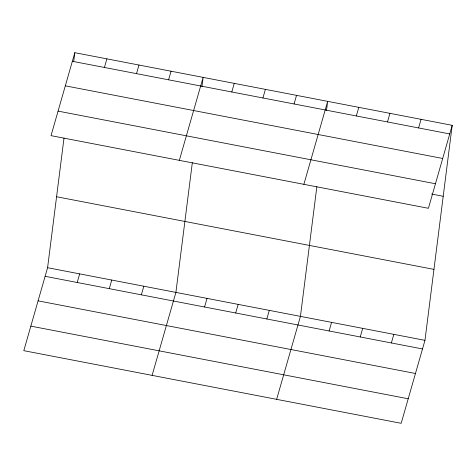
<?xml version="1.0" encoding="UTF-8"?>
<svg xmlns="http://www.w3.org/2000/svg" width="476" height="476" viewBox="0 0 476 476"><rect width="100%" height="100%" fill="white"/><g stroke="black" fill="none" stroke-linecap="round" stroke-linejoin="round"><path stroke-width="0.71" d="M452.2 125.325L428.412 208.298L51.033 135.654L74.821 52.687L452.2 125.325L424.967 340.346L401.179 423.313L23.8 350.675L47.588 267.702L64.022 137.975M73.732 61.285L74.821 52.687M192.328 162.673L175.9 292.401L152.106 375.368M201.949 86.703L203.133 77.386L179.339 160.352M316.861 186.646L300.433 316.373L276.645 399.34M326.482 110.676L327.666 101.358L303.872 184.325M104.434 67.467L106.898 58.863M136.511 73.643L138.974 65.033M77.201 282.482L79.671 273.878M168.587 79.819L171.057 71.21M109.278 288.658L111.747 280.055M141.354 294.834L143.823 286.225M231.794 91.981L234.263 83.377M262.93 97.979L265.4 89.369M204.567 307.002L207.03 298.392M294.067 103.97L296.53 95.361M235.697 312.994L238.167 304.39M266.834 318.985L269.303 310.382M356.334 115.954L358.797 107.35M387.464 121.945L389.933 113.342M329.1 330.975L331.57 322.365M418.6 127.943L421.064 119.333M360.231 336.966L362.7 328.357M391.367 342.958L393.836 334.354M72.352 61.291L449.731 133.934M65.319 85.835L442.698 158.472M58.066 111.116L435.445 183.754M431.631 194.053L443.215 196.285M56.579 196.749L433.957 269.386M47.588 267.702L424.967 340.346M45.125 276.312L422.504 348.95M38.086 300.85L415.465 373.493M30.839 326.131L408.212 398.775"/></g></svg>
